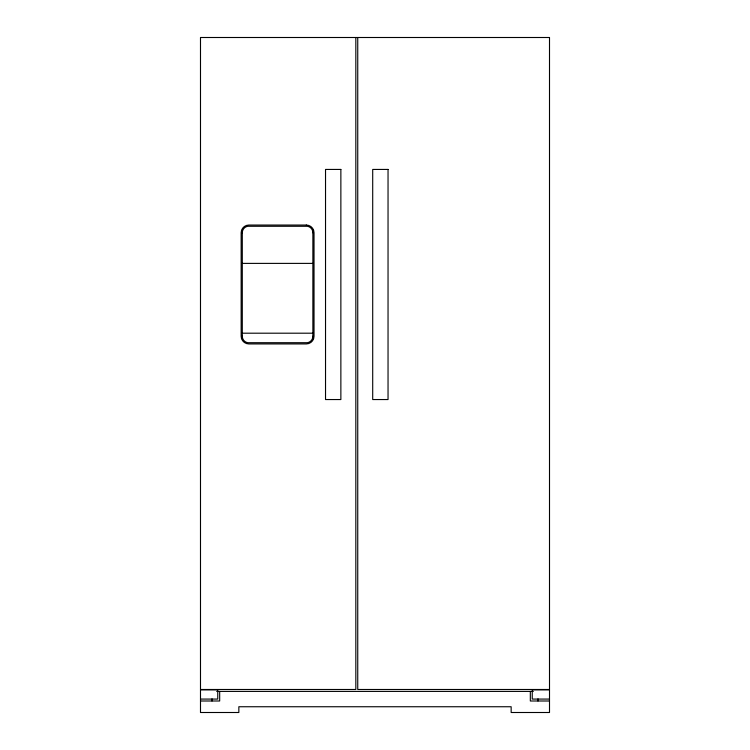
<?xml version="1.0" encoding="UTF-8"?>
<svg xmlns="http://www.w3.org/2000/svg" width="750" height="750" viewBox="0 0 750 750"><rect width="100%" height="100%" fill="white"/><g stroke="black" fill="none" stroke-linecap="round" stroke-linejoin="round"><path stroke-width="1.12" d="M242.297 232.762L242.381 231.694A6.516 6.516 0 0 1 247.8 226.275L307.369 226.275A6.516 6.516 0 0 1 312.787 231.694L312.872 232.762M312.872 336.216L312.787 337.284A6.516 6.516 0 0 1 307.369 342.703L247.8 342.703A6.516 6.516 0 0 1 242.381 337.284L242.297 336.216M242.297 263.391L312.872 263.391M242.297 333.197L312.872 333.197M200.494 689.484L355.828 689.484L355.828 37.5M549.506 689.484L357.741 689.484L357.741 37.5M200.494 689.869L217.753 689.869L217.753 699.075L200.494 699.075M549.506 689.869L532.247 689.869L532.247 699.075L549.506 699.075M216.675 691.406L533.325 691.406M200.494 700.997L219.675 700.997L219.675 691.406M549.506 700.997L530.325 700.997L530.325 691.406M537.994 698.859L537.994 700.997M312.872 230.025L312.872 338.953M242.297 230.025L242.297 338.953M212.006 698.859L212.006 700.997M549.506 37.5L200.494 37.5L200.494 712.5L238.847 712.5L238.847 706.744L511.153 706.744L511.153 712.5L549.506 712.5L549.506 37.5M340.866 169.434L325.528 169.434L325.528 399.544L340.866 399.544L340.866 169.434M388.041 169.434L372.703 169.434L372.703 399.544L388.041 399.544L388.041 169.434M306.347 225.047L248.822 225.047A7.669 7.669 0 0 0 241.153 232.716L241.153 336.262A7.669 7.669 0 0 0 248.822 343.931L306.347 343.931A7.669 7.669 0 0 0 314.025 336.262L314.025 232.716A7.669 7.669 0 0 0 306.347 225.047"/></g></svg>
